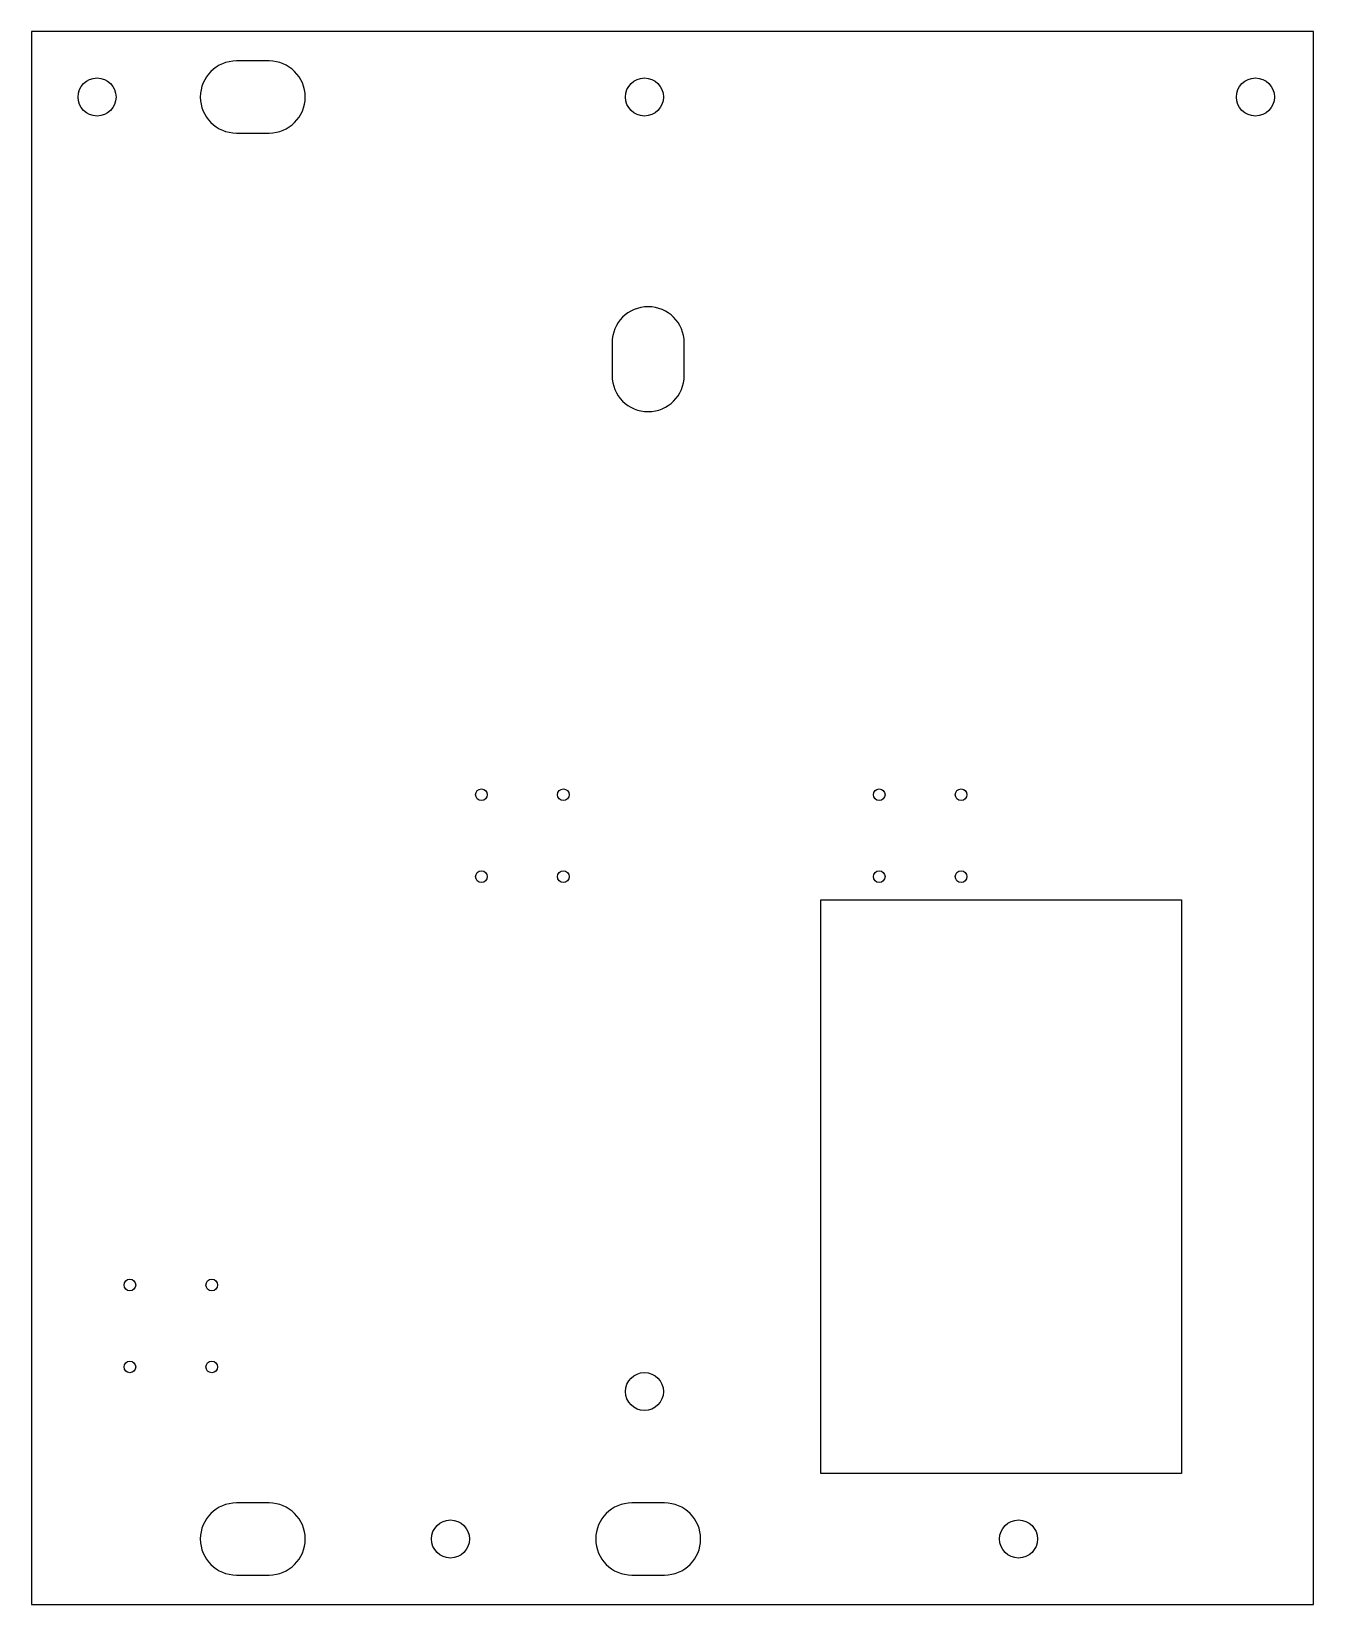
# Model space of a CAD drawing. Header units: millimetres. Extents: x -2 to 247, y 0 to 305.
import ezdxf

# ---------------------------------------------------------------- set-up
doc = ezdxf.new("R2010")
doc.units = ezdxf.units.MM
doc.layers.add('Sketch103', color=7, linetype='CONTINUOUS')

msp = doc.modelspace()

# ---------------------------------------------------------------- linework, layer by layer
at = {"layer": 'Sketch103'}
for p, q in [((246.797, 304.8), (-1.6002, 304.8)), ((-1.6002, 304.8), (-1.6002, 0)), ((246.797, 0), (246.797, 304.8)), ((44.45, 299.085), (38.1, 299.085)), ((38.1, 285.115), (44.45, 285.115)), ((110.896, 244.475), (110.896, 238.125)), ((124.866, 238.125), (124.866, 244.475)), ((151.336, 136.525), (221.186, 136.525)), ((151.336, 25.4), (151.336, 136.525)), ((221.186, 136.525), (221.186, 25.4)), ((221.186, 25.4), (151.336, 25.4)), ((44.45, 19.685), (38.1, 19.685)), ((121.064, 19.685), (114.714, 19.685)), ((38.1, 5.715), (44.45, 5.715)), ((114.714, 5.715), (121.064, 5.715)), ((-1.6002, 0), (0, 0)), ((0, 0), (246.797, 0))]:
    msp.add_line(p, q, dxfattribs=at)
for centre, radius in [((11.0998, 292.1), 3.683), ((117.168, 292.1), 3.683), ((235.539, 292.1), 3.683), ((85.5802, 156.909), 1.1303), ((101.455, 156.909), 1.1303), ((162.641, 156.909), 1.1303), ((178.516, 156.909), 1.1303), ((85.5802, 141.034), 1.1303), ((101.455, 141.034), 1.1303), ((162.641, 141.034), 1.1303), ((178.516, 141.034), 1.1303), ((17.4625, 61.9125), 1.1303), ((33.3375, 61.9125), 1.1303), ((17.4625, 46.0375), 1.1303), ((33.3375, 46.0375), 1.1303), ((117.168, 41.275), 3.683), ((79.582, 12.7), 3.683), ((189.647, 12.7), 3.683)]:
    msp.add_circle(centre, radius, dxfattribs=at)
for centre, start, end in [((38.1, 292.1), 90, -90), ((44.45, 292.1), -90, 90), ((117.881, 244.475), 0, 180), ((117.881, 238.125), 180, 0), ((38.1, 12.7), 90, -90), ((44.45, 12.7), -90, 90), ((114.714, 12.7), 90, -90), ((121.064, 12.7), -90, 90)]:
    msp.add_arc(centre, 6.985, start, end, dxfattribs=at)

doc.saveas('drawing.dxf')
